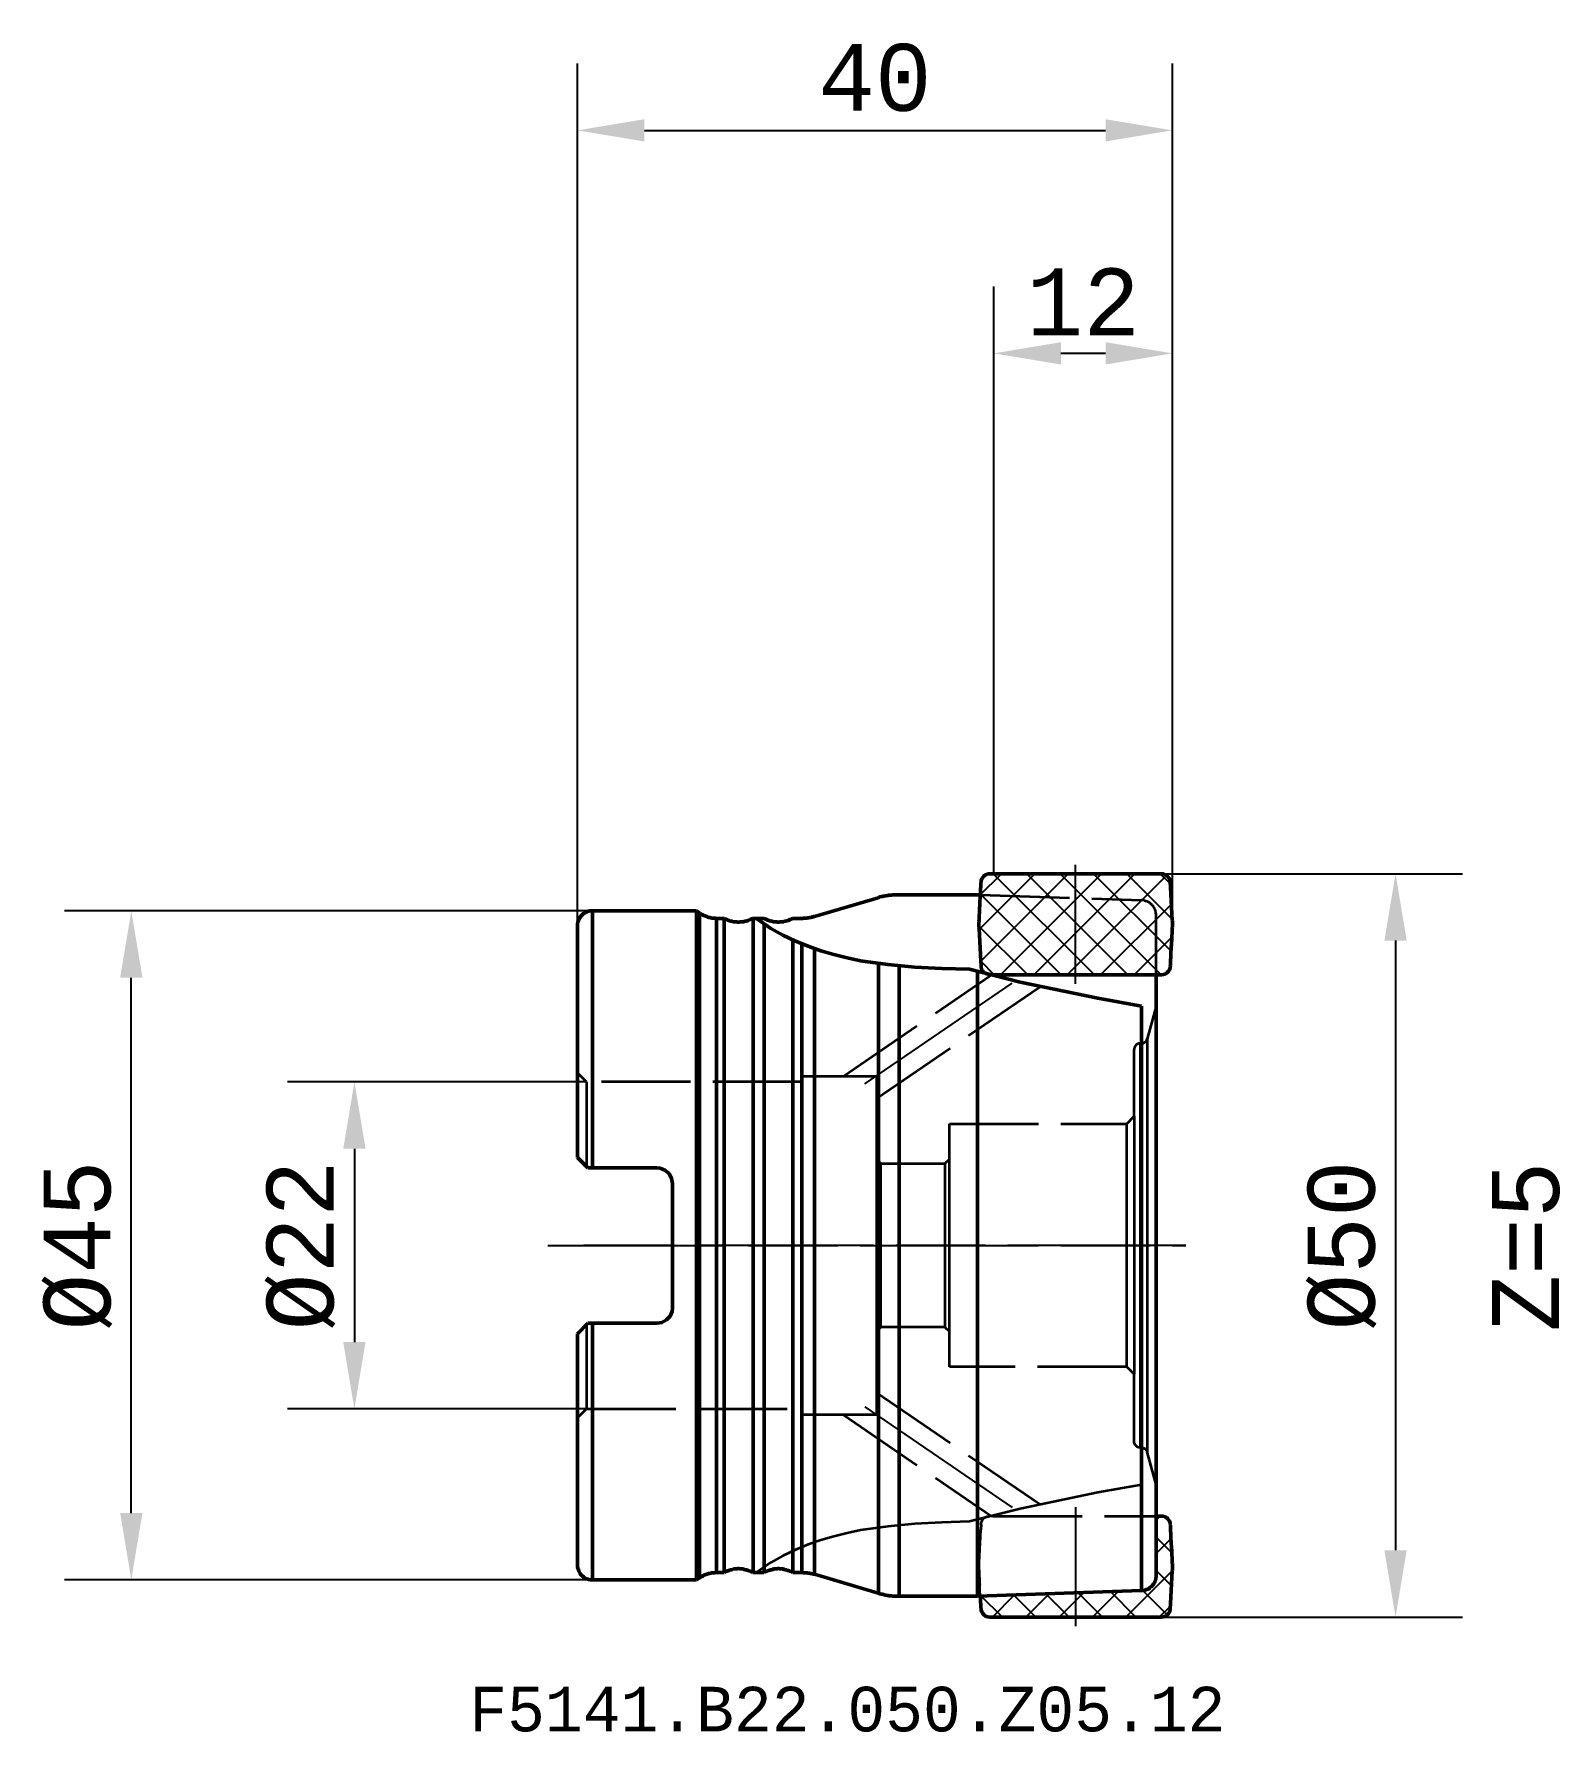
# Model space of a CAD drawing. Header units: millimetres. Extents: x 120 to 223, y 141 to 255.
import ezdxf

# ---------------------------------------------------------------- set-up
doc = ezdxf.new("R2010")
doc.units = ezdxf.units.MM
doc.header["$LTSCALE"] = 2
doc.linetypes.add('DASH', pattern=[3.75, 3, -0.75])
doc.linetypes.add('LONGDASH_DASH', pattern=[10.5, 6, -0.75, 3, -0.75])
for name, color, linetype, lineweight in [('1', 4, 'Continuous', 50), ('2', 7, 'Continuous', 25), ('4', 2, 'LONGDASH_DASH', 25), ('7', 5, 'Continuous', 25), ('SK2', 7, 'Continuous', 25), ('SK3', 1, 'DASH', 35), ('SK4', 2, 'LONGDASH_DASH', 25), ('SK6', 5, 'Continuous', 35)]:
    doc.layers.add(name, color=color, linetype=linetype, lineweight=lineweight)
doc.styles.add('MONOSPACE821BT', font='monos.ttf')
doc.dimstyles.new('BMG_MONOSPACE', dxfattribs={"dimtxt": 3.5, "dimasz": 4.5, "dimexe": 1.5, "dimexo": 0, "dimgap": 1.2, "dimtad": 1, "dimdec": 3, "dimdsep": 46, "dimtxsty": 'MONOSPACE821BT', "dimcen": 2.5, "dimazin": 2, "dimtfac": 1, "dimtdec": 3, "dimtmove": 0, "dimatfit": 0, "dimfxl": 0, "dimtolj": 1, "dimarcsym": 0})

# ---------------------------------------------------------------- blocks, each defined once
blk = doc.blocks.new('*D1')
at = {"layer": 'SK2', "color": 0, "lineweight": -2}
for p, q in [((157.59, 184.96), (137.49, 184.96)), ((141.99, 180.46), (141.99, 167.46)), ((157.59, 162.96), (137.49, 162.96))]:
    blk.add_line(p, q, dxfattribs=at)
at = {"layer": 'SK2', "color": 0}
for points in [[(141.24, 180.46), (142.74, 180.46), (141.99, 184.96)], [(141.24, 167.46), (142.74, 167.46), (141.99, 162.96)]]:
    blk.add_solid(points, dxfattribs=at)
at = {"layer": 'SK2', "color": 0, "insert": (138.4, 173.97), "char_height": 4.5, "attachment_point": 5, "rotation": 90, "style": 'MONOSPACE821BT'}
blk.add_mtext('\\A1;%%c22', dxfattribs=at)
blk = doc.blocks.new('*D2')
at = {"layer": 'SK2', "color": 0, "lineweight": -2}
for p, q in [((157.99, 196.46), (122.49, 196.46)), ((126.99, 155.96), (126.99, 191.96)), ((157.99, 151.46), (122.49, 151.46))]:
    blk.add_line(p, q, dxfattribs=at)
at = {"layer": 'SK2', "color": 0}
for points in [[(126.24, 191.96), (127.74, 191.96), (126.99, 196.46)], [(126.24, 155.96), (127.74, 155.96), (126.99, 151.46)]]:
    blk.add_solid(points, dxfattribs=at)
at = {"layer": 'SK2', "color": 0, "insert": (123.4, 173.96), "char_height": 4.5, "attachment_point": 5, "rotation": 90, "style": 'MONOSPACE821BT'}
blk.add_mtext('\\A1;%%C45', dxfattribs=at)
blk = doc.blocks.new('*D3')
at = {"layer": '2', "color": 0, "lineweight": -2}
for p, q in [((156.99, 195.46), (156.99, 253.46)), ((196.99, 195.56), (196.99, 253.46)), ((161.49, 248.96), (192.49, 248.96))]:
    blk.add_line(p, q, dxfattribs=at)
at = {"layer": '2', "color": 0}
for points in [[(161.49, 249.71), (161.49, 248.21), (156.99, 248.96)], [(192.49, 249.71), (192.49, 248.21), (196.99, 248.96)]]:
    blk.add_solid(points, dxfattribs=at)
at = {"layer": '2', "color": 0, "insert": (176.99, 252.49), "char_height": 4.5, "attachment_point": 5, "style": 'MONOSPACE821BT'}
blk.add_mtext('\\A1;40', dxfattribs=at)
blk = doc.blocks.new('*D4')
at = {"layer": '2', "color": 0, "lineweight": -2}
for p, q in [((184.99, 199.06), (184.99, 238.46)), ((196.99, 195.56), (196.99, 238.46)), ((192.49, 233.96), (189.49, 233.96))]:
    blk.add_line(p, q, dxfattribs=at)
at = {"layer": '2', "color": 0}
for points in [[(189.49, 234.71), (189.49, 233.21), (184.99, 233.96)], [(192.49, 234.71), (192.49, 233.21), (196.99, 233.96)]]:
    blk.add_solid(points, dxfattribs=at)
at = {"layer": '2', "color": 0, "insert": (190.99, 237.42), "char_height": 4.5, "attachment_point": 5, "style": 'MONOSPACE821BT'}
blk.add_mtext('\\A1;12', dxfattribs=at)
blk = doc.blocks.new('*D5')
at = {"layer": '2', "color": 0, "lineweight": -2}
for p, q in [((196.25, 198.96), (216.49, 198.96)), ((211.99, 194.46), (211.99, 153.46)), ((196.25, 148.96), (216.49, 148.96))]:
    blk.add_line(p, q, dxfattribs=at)
at = {"layer": '2', "color": 0}
for points in [[(211.24, 194.46), (212.74, 194.46), (211.99, 198.96)], [(211.24, 153.46), (212.74, 153.46), (211.99, 148.96)]]:
    blk.add_solid(points, dxfattribs=at)
at = {"layer": '2', "color": 0, "insert": (208.4, 173.96), "char_height": 4.5, "attachment_point": 5, "rotation": 90, "style": 'MONOSPACE821BT'}
blk.add_mtext('\\A1;%%C50', dxfattribs=at)

msp = doc.modelspace()

# ---------------------------------------------------------------- hatches: boundary and pattern name
at = {"layer": '7'}
h = msp.add_hatch(dxfattribs=at)
h.set_pattern_fill('ANSI37', color=256, scale=0.5, style=0)
h.paths.add_polyline_path([(184.7043, 198.9605), (184.5843, 198.9455), (184.4893, 198.9155), (184.4243, 198.8855), (184.3593, 198.8405), (184.2993, 198.7905), (184.2343, 198.7155), (184.1743, 198.6155), (184.1293, 198.4955), (184.1193, 198.3905), (184.1143, 198.3655), (184.1143, 198.3405), (184.1093, 198.2155), (184.0993, 198.0805), (184.0943, 197.9505), (184.0843, 197.8155), (184.0793, 197.6905), (184.0743, 197.5705), (184.0727, 197.5419), (190.4818, 197.3239), (190.4818, 198.9605)])
h.paths.add_polyline_path([(190.4818, 198.9605), (190.4818, 197.3239), (194.9193, 197.173), (194.9443, 197.173), (194.9943, 197.173), (195.0443, 197.173), (195.0943, 197.148), (195.1443, 197.148), (195.1943, 197.123), (195.2443, 197.098), (195.2943, 197.098), (195.3443, 197.073), (195.3943, 197.048), (195.4443, 197.023), (195.4693, 196.973), (195.5193, 196.948), (195.5693, 196.923), (195.5943, 196.873), (195.6443, 196.848), (195.6693, 196.798), (195.6943, 196.773), (195.7443, 196.723), (195.7693, 196.673), (195.7943, 196.623), (195.8193, 196.573), (195.8193, 196.523), (195.8443, 196.473), (195.8693, 196.423), (195.8693, 196.373), (195.8693, 196.323), (195.8943, 196.273), (195.8943, 196.223), (195.8943, 196.173), (195.8943, 192.1605), (196.2593, 192.1605), (196.3793, 192.1755), (196.4743, 192.2055), (196.5393, 192.2405), (196.6043, 192.2805), (196.6643, 192.3305), (196.7293, 192.4055), (196.7893, 192.5055), (196.8343, 192.6255), (196.8443, 192.7305), (196.8493, 192.7805), (196.8543, 192.9055), (196.8643, 193.0405), (196.8693, 193.1755), (196.8743, 193.3055), (196.8843, 193.4305), (196.8893, 193.5505), (196.9143, 194.0055), (196.9243, 194.2355), (196.9293, 194.3255), (196.9393, 194.4605), (196.9443, 194.6055), (196.9743, 195.1405), (196.9793, 195.2205), (196.9793, 195.3005), (196.9843, 195.3755), (196.9893, 195.4405), (196.9943, 195.5605), (196.9893, 195.6655), (196.9843, 195.7805), (196.9793, 195.8455), (196.8643, 198.0405), (196.8443, 198.3905), (196.8443, 198.4055), (196.8393, 198.4455), (196.8043, 198.5855), (196.7343, 198.7105), (196.6443, 198.8105), (196.5343, 198.8855), (196.3893, 198.9455), (196.2493, 198.9605), (196.1493, 198.9605), (196.0943, 198.9605), (196.0393, 198.9605)])
h.paths.add_polyline_path([(190.4818, 197.3239), (190.4818, 192.1605), (195.8943, 192.1605), (195.8943, 196.173), (195.8943, 196.223), (195.8943, 196.273), (195.8693, 196.323), (195.8693, 196.373), (195.8693, 196.423), (195.8443, 196.473), (195.8193, 196.523), (195.8193, 196.573), (195.7943, 196.623), (195.7693, 196.673), (195.7443, 196.723), (195.6943, 196.773), (195.6693, 196.798), (195.6443, 196.848), (195.5943, 196.873), (195.5693, 196.923), (195.5193, 196.948), (195.4693, 196.973), (195.4443, 197.023), (195.3943, 197.048), (195.3443, 197.073), (195.2943, 197.098), (195.2443, 197.098), (195.1943, 197.123), (195.1443, 197.148), (195.0943, 197.148), (195.0443, 197.173), (194.9943, 197.173), (194.9443, 197.173), (194.9193, 197.173)], flags=17)
h.paths.add_polyline_path([(184.0727, 197.5419), (184.0493, 197.1155), (184.0393, 196.8855), (184.0343, 196.7955), (184.0243, 196.6655), (184.0193, 196.5205), (183.9893, 195.9805), (183.9843, 195.9005), (183.9843, 195.8205), (183.9793, 195.7455), (183.9743, 195.6805), (183.9693, 195.5605), (183.9743, 195.4555), (183.9793, 195.3405), (183.9843, 195.2805), (184.0993, 193.0805), (184.1193, 192.7305), (184.1193, 192.7155), (184.1243, 192.6755), (184.1593, 192.5405), (184.2293, 192.4155), (184.3193, 192.3105), (184.3728, 192.274), (184.8193, 192.1605), (184.8693, 192.1605), (187.1693, 192.1605), (190.4818, 192.1605), (190.4818, 197.3239)])
h = msp.add_hatch(dxfattribs=at)
h.set_pattern_fill('ANSI37', color=256, scale=0.5, style=0)
h.paths.add_polyline_path([(184.0727, 150.379), (184.0743, 150.3505), (184.0793, 150.2305), (184.0843, 150.1055), (184.0943, 149.9705), (184.0993, 149.8405), (184.1093, 149.7055), (184.1143, 149.5805), (184.1143, 149.5555), (184.1193, 149.5305), (184.1293, 149.4255), (184.1743, 149.3055), (184.2343, 149.2055), (184.2993, 149.1305), (184.3593, 149.0805), (184.4243, 149.0355), (184.4893, 149.0055), (184.5843, 148.9755), (184.7043, 148.9605), (184.7143, 148.9605), (190.4818, 148.9605), (190.4818, 150.597)])
h.paths.add_polyline_path([(190.4818, 150.597), (190.4818, 148.9605), (196.0393, 148.9605), (196.0943, 148.9605), (196.1493, 148.9605), (196.2493, 148.9605), (196.3893, 148.9755), (196.5343, 149.0355), (196.6443, 149.1105), (196.7343, 149.2105), (196.8043, 149.3355), (196.8393, 149.4755), (196.8443, 149.5155), (196.8443, 149.5305), (196.8643, 149.8805), (196.9793, 152.0755), (196.9843, 152.1405), (196.9893, 152.2555), (196.9943, 152.3605), (196.9893, 152.4805), (196.9843, 152.5455), (196.9793, 152.6205), (196.9793, 152.7005), (196.9743, 152.7805), (196.9443, 153.3155), (196.9393, 153.4605), (196.9293, 153.5955), (196.9243, 153.6855), (196.9143, 153.9155), (196.8893, 154.3705), (196.8843, 154.4905), (196.8743, 154.6155), (196.8693, 154.7455), (196.8643, 154.8805), (196.8543, 155.0155), (196.8493, 155.1405), (196.8443, 155.1905), (196.8343, 155.2955), (196.7893, 155.4155), (196.7293, 155.5155), (196.6643, 155.5905), (196.6043, 155.6405), (196.5393, 155.6805), (196.4743, 155.7155), (196.3793, 155.7455), (196.2593, 155.7605), (196.2493, 155.7605), (195.8943, 155.7605), (195.8943, 151.748), (195.8943, 151.698), (195.8943, 151.648), (195.8693, 151.598), (195.8693, 151.548), (195.8693, 151.498), (195.8443, 151.448), (195.8193, 151.398), (195.8193, 151.348), (195.7943, 151.298), (195.7693, 151.248), (195.7443, 151.198), (195.6943, 151.148), (195.6693, 151.123), (195.6443, 151.073), (195.5943, 151.048), (195.5693, 150.998), (195.5193, 150.973), (195.4693, 150.948), (195.4443, 150.898), (195.3943, 150.873), (195.3443, 150.848), (195.2943, 150.823), (195.2443, 150.823), (195.1943, 150.798), (195.1443, 150.773), (195.0943, 150.773), (195.0443, 150.748), (194.9943, 150.748), (194.9443, 150.748), (194.9193, 150.748)])

# ---------------------------------------------------------------- linework, layer by layer
at = {"layer": '1'}
for p, q in [((157.9943, 179.1855), (157.9943, 196.4605)), ((156.9943, 195.4605), (156.9943, 185.548)), ((195.8943, 151.748), (195.8943, 192.1605)), ((194.9193, 150.748), (194.9193, 190.0594)), ((156.9943, 185.548), (156.9943, 179.873)), ((157.6943, 179.173), (156.9943, 179.873)), ((157.6943, 168.723), (156.9943, 168.023)), ((156.9943, 168.023), (156.9943, 162.373)), ((157.9943, 151.4605), (157.9943, 168.723)), ((156.9943, 162.373), (156.9943, 152.323))]:
    msp.add_line(p, q, dxfattribs=at)
for points in [[(184.7043, 198.9605), (184.5843, 198.9455), (184.4893, 198.9155), (184.4243, 198.8855), (184.3593, 198.8405), (184.2993, 198.7905), (184.2343, 198.7155), (184.1743, 198.6155), (184.1293, 198.4955), (184.1193, 198.3905)], [(184.7143, 198.9605), (184.7043, 198.9605)], [(196.0393, 198.9605), (184.7143, 198.9605)], [(196.0393, 198.9605), (196.0943, 198.9605), (196.1493, 198.9605), (196.2493, 198.9605)], [(196.8443, 198.3905), (196.8443, 198.4055), (196.8393, 198.4455), (196.8043, 198.5855), (196.7343, 198.7105), (196.6443, 198.8105), (196.5343, 198.8855), (196.3893, 198.9455), (196.2493, 198.9605)], [(184.1143, 198.3405), (184.1093, 198.2155), (184.0993, 198.0805), (184.0943, 197.9505), (184.0843, 197.8155), (184.0793, 197.6905), (184.0743, 197.5705), (184.0493, 197.1155), (184.0393, 196.8855), (184.0343, 196.7955)], [(184.1193, 198.3905), (184.1143, 198.3655), (184.1143, 198.3355)], [(196.8443, 198.3905), (196.8643, 198.0405)], [(196.9793, 195.8455), (196.8643, 198.0405)], [(157.9943, 196.4605), (157.9443, 196.4605), (157.8943, 196.4605), (157.8443, 196.4605), (157.7943, 196.4605), (157.7443, 196.4355), (157.6943, 196.4355), (157.6443, 196.4105), (157.5943, 196.3855), (157.5443, 196.3605), (157.4943, 196.3355), (157.4443, 196.3105), (157.3943, 196.2855), (157.3693, 196.2605), (157.3193, 196.2105), (157.2943, 196.1855), (157.2443, 196.1355), (157.2193, 196.1105), (157.1943, 196.0605), (157.1443, 196.0105), (157.1193, 195.9605), (157.0943, 195.9355), (157.0693, 195.8855), (157.0693, 195.8355), (157.0443, 195.7855), (157.0193, 195.7355), (157.0193, 195.6855), (156.9943, 195.6355), (156.9943, 195.5855), (156.9943, 195.5355), (156.9943, 195.4605)], [(164.9943, 196.4605), (157.9943, 196.4605)], [(164.9943, 196.4605), (165.1943, 196.323)], [(164.9943, 151.4605), (164.9943, 176.148), (164.9943, 178.348), (164.9943, 180.473), (164.9943, 182.573), (164.9943, 184.548), (164.9943, 186.448), (164.9943, 188.223), (164.9943, 189.873), (164.9943, 191.348), (164.9943, 192.673), (164.9943, 193.798), (164.9943, 194.748), (164.9943, 195.473), (164.9943, 196.023), (164.9943, 196.348), (164.9943, 196.4605)], [(177.1943, 197.348), (172.9193, 196.073)], [(178.6193, 197.548), (178.5193, 197.548), (178.4443, 197.548), (178.3693, 197.548), (178.2693, 197.548), (178.1943, 197.548), (178.0943, 197.523), (178.0193, 197.523), (177.9193, 197.523), (177.8443, 197.498), (177.7443, 197.473), (177.6693, 197.473), (177.5693, 197.448), (177.4943, 197.423), (177.4193, 197.423), (177.3193, 197.398), (177.1943, 197.348)], [(183.8943, 197.548), (178.6193, 197.548)], [(183.8943, 197.548), (184.073, 197.5419)], [(183.9893, 195.9805), (184.0193, 196.5205)], [(184.0193, 196.5205), (184.0243, 196.6655), (184.0343, 196.7955)], [(165.1943, 196.323), (165.2443, 196.273), (165.3193, 196.248), (165.3693, 196.223), (165.4193, 196.173), (165.4943, 196.148), (165.5443, 196.123), (165.6193, 196.098), (165.6943, 196.073), (165.7443, 196.048), (165.8193, 196.023), (165.8943, 196.023), (165.9443, 195.998), (166.0193, 195.973), (166.0943, 195.973), (166.1693, 195.973), (166.2443, 195.973), (166.2943, 195.948), (166.3443, 195.948)], [(165.1943, 151.598), (165.1943, 176.148), (165.1943, 178.323), (165.1943, 180.448), (165.1943, 182.498), (165.1943, 184.498), (165.1943, 186.373), (165.1943, 188.148), (165.1943, 189.773), (165.1943, 191.248), (165.1943, 192.548), (165.1943, 193.673), (165.1943, 194.623), (165.1943, 195.348), (165.1943, 195.873), (165.1943, 196.198), (165.1943, 196.323)], [(166.8443, 195.948), (166.3443, 195.948)], [(166.3443, 151.973), (166.3443, 176.098), (166.3443, 178.248), (166.3443, 180.348), (166.3443, 182.373), (166.3443, 184.323), (166.3443, 186.173), (166.3443, 187.898), (166.3443, 189.498), (166.3443, 190.948), (166.3443, 192.248), (166.3443, 193.348), (166.3443, 194.273), (166.3443, 194.998), (166.3443, 195.523), (166.3443, 195.848), (166.3443, 195.948)], [(166.8443, 195.948), (166.8943, 195.923), (166.9693, 195.898), (167.0193, 195.873), (167.0943, 195.848), (167.1693, 195.823), (167.2193, 195.798), (167.2943, 195.773), (167.3693, 195.773), (167.4193, 195.748), (167.4943, 195.723), (167.5693, 195.723), (167.6443, 195.723), (167.6943, 195.723), (167.7693, 195.698), (167.8443, 195.698), (167.9193, 195.723), (167.9943, 195.723), (168.0443, 195.723), (168.1193, 195.723), (168.1943, 195.748), (168.2693, 195.773), (168.3193, 195.773), (168.3943, 195.798), (168.4693, 195.823), (168.5193, 195.848), (168.5943, 195.873), (168.6443, 195.898), (168.7193, 195.923), (168.7693, 195.948)], [(166.8443, 151.973), (166.8443, 176.098), (166.8443, 178.248), (166.8443, 180.348), (166.8443, 182.373), (166.8443, 184.323), (166.8443, 186.173), (166.8443, 187.898), (166.8443, 189.498), (166.8443, 190.948), (166.8443, 192.248), (166.8443, 193.348), (166.8443, 194.273), (166.8443, 194.998), (166.8443, 195.523), (166.8443, 195.848), (166.8443, 195.948)], [(169.5193, 195.948), (168.7693, 195.948)], [(168.7943, 151.973), (168.7943, 182.498), (168.7943, 184.523), (168.7943, 186.423), (168.7943, 188.198), (168.7943, 189.823), (168.7943, 191.273), (168.7943, 192.573), (168.7943, 193.673), (168.7943, 194.548), (168.7943, 195.223), (168.7943, 195.948)], [(194.9193, 190.0594), (191.9693, 190.5855), (186.7417, 191.6717), (183.3443, 192.5355), (181.4943, 192.5855), (179.6693, 192.6855), (177.8443, 192.8605), (176.0193, 193.1105), (175.1193, 193.3105), (174.2193, 193.5355), (173.3443, 193.7855), (172.4943, 194.0855), (171.6443, 194.4355), (170.7943, 194.8355), (169.9943, 195.2855), (169.0163, 195.948)], [(169.5193, 195.948), (169.5943, 195.923), (169.6443, 195.898), (169.7193, 195.873), (169.7693, 195.848), (169.8443, 195.823), (169.9193, 195.798), (169.9693, 195.773), (170.0443, 195.773), (170.1193, 195.748), (170.1693, 195.723), (170.2443, 195.723), (170.3193, 195.723), (170.3943, 195.723), (170.4693, 195.698), (170.5193, 195.698), (170.5943, 195.723), (170.6693, 195.723), (170.7443, 195.723), (170.8193, 195.723), (170.8693, 195.748), (170.9443, 195.773), (171.0193, 195.773), (171.0693, 195.798), (171.1443, 195.823), (171.2193, 195.848), (171.2693, 195.873), (171.3443, 195.898), (171.3943, 195.923), (171.4693, 195.948)], [(169.5443, 151.9813), (169.5443, 183.123), (169.5443, 185.148), (169.5443, 187.023), (169.5443, 188.773), (169.5443, 190.373), (169.5443, 191.798), (169.5443, 193.023), (169.5443, 194.048), (169.5443, 194.873), (169.5443, 195.5903)], [(172.0693, 195.948), (171.4693, 195.948)], [(172.0693, 195.948), (172.1193, 195.948), (172.1693, 195.973), (172.2193, 195.973), (172.2693, 195.973), (172.3193, 195.973), (172.3693, 195.973), (172.4193, 195.973), (172.4693, 195.998), (172.5193, 195.998), (172.5693, 195.998), (172.6193, 196.023), (172.6943, 196.023), (172.7443, 196.048), (172.7943, 196.048), (172.8443, 196.073), (172.9193, 196.073)], [(183.9693, 195.5605), (183.9743, 195.6805)], [(183.9793, 195.3405), (183.9743, 195.4555), (183.9693, 195.5605)], [(183.9743, 195.6805), (183.9793, 195.7455), (183.9843, 195.8205), (183.9843, 195.9005), (183.9893, 195.9805)], [(183.9843, 195.2805), (183.9793, 195.3405)], [(196.9893, 195.4405), (196.9843, 195.3755), (196.9793, 195.3005), (196.9793, 195.2205), (196.9743, 195.1405)], [(196.9793, 195.8455), (196.9843, 195.7805)], [(196.9843, 195.7805), (196.9893, 195.6655), (196.9943, 195.5605)], [(196.9943, 195.5605), (196.9893, 195.4405)], [(171.4693, 151.973), (171.4693, 183.498), (171.4693, 185.473), (171.4693, 187.323), (171.4693, 189.023), (171.4693, 190.573), (171.4693, 191.948), (171.4693, 193.148), (171.4693, 194.123), (171.4693, 194.5178)], [(172.0693, 151.973), (172.0693, 183.448), (172.0693, 185.373), (172.0693, 187.173), (172.0693, 188.848), (172.0693, 190.373), (172.0693, 191.748), (172.0693, 192.948), (172.0693, 193.948), (172.0693, 194.2605)], [(183.9843, 195.2805), (184.0993, 193.0805)], [(196.8493, 192.7805), (196.8543, 192.9055), (196.8643, 193.0405), (196.8693, 193.1755), (196.8743, 193.3055), (196.8843, 193.4305), (196.8893, 193.5505), (196.9143, 194.0055), (196.9243, 194.2355), (196.9293, 194.3255)], [(196.9443, 194.6055), (196.9393, 194.4605), (196.9293, 194.3255)], [(196.9743, 195.1405), (196.9443, 194.6055)], [(172.9193, 193.9355), (172.9193, 193.648), (172.9193, 192.473), (172.9193, 191.073), (172.9193, 189.498), (172.9193, 187.748), (172.9193, 185.823), (172.9193, 183.773), (172.9193, 151.848)], [(184.1193, 192.7305), (184.0993, 193.0805)], [(177.2193, 150.563), (177.2193, 157.998), (177.2193, 159.698), (177.2193, 161.523), (177.2193, 163.448), (177.2193, 165.473), (177.2193, 167.573), (177.2193, 192.9461)], [(178.6193, 192.7862), (178.6193, 166.723), (178.6193, 164.398), (178.6193, 162.198), (178.6193, 160.123), (178.6193, 158.198), (178.6193, 150.373)], [(183.8943, 150.373), (183.8943, 166.098), (183.8943, 192.3956)], [(184.1193, 192.7305), (184.1193, 192.7155), (184.1243, 192.6755), (184.1593, 192.5405), (184.2293, 192.4155), (184.3193, 192.3105), (184.3728, 192.274)], [(187.1693, 192.1605), (184.8693, 192.1605), (184.8193, 192.1605)], [(187.1693, 192.1605), (196.2493, 192.1605)], [(196.2493, 192.1605), (196.2593, 192.1605)], [(196.2593, 192.1605), (196.3793, 192.1755), (196.4743, 192.2055), (196.5393, 192.2405), (196.6043, 192.2805), (196.6643, 192.3305), (196.7293, 192.4055), (196.7893, 192.5055), (196.8343, 192.6255), (196.8443, 192.7305)], [(196.8493, 192.7805), (196.8443, 192.7305)], [(157.6943, 179.173), (162.3193, 179.173)], [(163.3693, 178.123), (163.3193, 178.473), (163.1443, 178.798), (162.8693, 179.023), (162.5443, 179.148), (162.3193, 179.173)], [(163.3693, 178.123), (163.3693, 175.348), (163.3693, 172.548), (163.3693, 169.773)], [(162.3193, 168.723), (162.6693, 168.773), (162.9693, 168.948), (163.2193, 169.198), (163.3443, 169.523), (163.3693, 169.773)], [(162.3193, 168.723), (157.6943, 168.723)], [(195.8943, 155.7605), (196.2493, 155.7605)], [(196.2493, 155.7605), (196.2593, 155.7605)], [(196.2593, 155.7605), (196.3793, 155.7455), (196.4743, 155.7155), (196.5393, 155.6805), (196.6043, 155.6405), (196.6643, 155.5905), (196.7293, 155.5155), (196.7893, 155.4155), (196.8343, 155.2955), (196.8443, 155.1905)], [(196.8493, 155.1405), (196.8443, 155.1905)], [(196.8493, 155.1405), (196.8543, 155.0155), (196.8643, 154.8805), (196.8693, 154.7455), (196.8743, 154.6155), (196.8843, 154.4905), (196.8893, 154.3705), (196.9143, 153.9155), (196.9243, 153.6855), (196.9293, 153.5955)], [(196.9443, 153.3155), (196.9393, 153.4605), (196.9293, 153.5955)], [(196.9743, 152.7805), (196.9443, 153.3155)], [(156.9943, 152.4605), (156.9943, 152.4105), (156.9943, 152.3605), (156.9943, 152.3105), (157.0193, 152.2605), (157.0193, 152.2105), (157.0443, 152.1605), (157.0693, 152.1105), (157.0693, 152.0605), (157.0943, 152.0105), (157.1193, 151.9605), (157.1443, 151.9105), (157.1943, 151.8605), (157.2193, 151.8355), (157.2443, 151.7855), (157.2943, 151.7605), (157.3193, 151.7105), (157.3693, 151.6855), (157.3943, 151.6605), (157.4443, 151.6105), (157.4943, 151.5855), (157.5443, 151.5605), (157.5943, 151.5355), (157.6443, 151.5355), (157.6943, 151.5105), (157.7443, 151.4855), (157.7943, 151.4855), (157.8443, 151.4605), (157.8943, 151.4605), (157.9443, 151.4605), (157.9943, 151.4605)], [(165.1943, 151.598), (165.2443, 151.648), (165.3193, 151.673), (165.3693, 151.698), (165.4193, 151.748), (165.4943, 151.773), (165.5443, 151.798), (165.6193, 151.823), (165.6943, 151.848), (165.7443, 151.873), (165.8193, 151.898), (165.8943, 151.898), (165.9443, 151.923), (166.0193, 151.948), (166.0943, 151.948), (166.1693, 151.948), (166.2443, 151.948), (166.2943, 151.973), (166.3443, 151.973)], [(166.8443, 151.973), (166.3443, 151.973)], [(166.8443, 151.973), (166.8943, 151.998), (166.9693, 152.023), (167.0193, 152.048), (167.0943, 152.073), (167.1693, 152.098), (167.2193, 152.123), (167.2943, 152.148), (167.3693, 152.148), (167.4193, 152.173), (167.4943, 152.198), (167.5693, 152.198), (167.6443, 152.198), (167.6943, 152.198), (167.7693, 152.223), (167.8443, 152.223), (167.9193, 152.198), (167.9943, 152.198), (168.0443, 152.198), (168.1193, 152.198), (168.1943, 152.173), (168.2693, 152.148), (168.3193, 152.148), (168.3943, 152.123), (168.4693, 152.098), (168.5193, 152.073), (168.5943, 152.048), (168.6443, 152.023), (168.7193, 151.998), (168.7693, 151.973)], [(169.5193, 151.973), (168.7693, 151.973)], [(169.5193, 151.973), (169.5943, 151.998), (169.6443, 152.023), (169.7193, 152.048), (169.7693, 152.073), (169.8443, 152.098), (169.9193, 152.123), (169.9693, 152.148), (170.0443, 152.148), (170.1193, 152.173), (170.1693, 152.198), (170.2443, 152.198), (170.3193, 152.198), (170.3943, 152.198), (170.4693, 152.223), (170.5193, 152.223), (170.5943, 152.198), (170.6693, 152.198), (170.7443, 152.198), (170.8193, 152.198), (170.8693, 152.173), (170.9443, 152.148), (171.0193, 152.148), (171.0693, 152.123), (171.1443, 152.098), (171.2193, 152.073), (171.2693, 152.048), (171.3443, 152.023), (171.3943, 151.998), (171.4693, 151.973)], [(172.0693, 151.973), (171.4693, 151.973)], [(172.0693, 151.973), (172.1193, 151.973), (172.1693, 151.948), (172.2193, 151.948), (172.2693, 151.948), (172.3193, 151.948), (172.3693, 151.948), (172.4193, 151.948), (172.4693, 151.923), (172.5193, 151.923), (172.5693, 151.923), (172.6193, 151.898), (172.6943, 151.898), (172.7443, 151.873), (172.7943, 151.873), (172.8443, 151.848), (172.9193, 151.848)], [(196.9793, 152.0755), (196.8643, 149.8805)], [(196.9893, 152.4805), (196.9843, 152.5455), (196.9793, 152.6205), (196.9793, 152.7005), (196.9743, 152.7805)], [(196.9793, 152.0755), (196.9843, 152.1405)], [(196.9843, 152.1405), (196.9893, 152.2555), (196.9943, 152.3605)], [(196.9943, 152.3605), (196.9893, 152.4805)], [(157.9943, 151.4605), (164.9943, 151.4605)], [(164.9943, 151.4605), (165.1943, 151.598)], [(177.1943, 150.573), (172.9193, 151.848)], [(195.8943, 151.748), (195.8943, 151.698), (195.8943, 151.648), (195.8693, 151.598), (195.8693, 151.548), (195.8693, 151.498), (195.8443, 151.448), (195.8193, 151.398), (195.8193, 151.348), (195.7943, 151.298), (195.7693, 151.248), (195.7443, 151.198), (195.6943, 151.148), (195.6693, 151.123), (195.6443, 151.073), (195.5943, 151.048), (195.5693, 150.998), (195.5193, 150.973), (195.4693, 150.948), (195.4443, 150.898), (195.3943, 150.873), (195.3443, 150.848), (195.2943, 150.823), (195.2443, 150.823), (195.1943, 150.798), (195.1443, 150.773), (195.0943, 150.773), (195.0443, 150.748), (194.9943, 150.748), (194.9443, 150.748), (194.9193, 150.748)], [(178.6193, 150.373), (178.5193, 150.373), (178.4443, 150.373), (178.3693, 150.373), (178.2693, 150.373), (178.1943, 150.373), (178.0943, 150.398), (178.0193, 150.398), (177.9193, 150.398), (177.8443, 150.423), (177.7443, 150.448), (177.6693, 150.448), (177.5693, 150.473), (177.4943, 150.498), (177.4193, 150.498), (177.3193, 150.523), (177.1943, 150.573)], [(183.8943, 150.373), (178.6193, 150.373)], [(183.8943, 150.373), (194.9193, 150.748)], [(184.1143, 149.5805), (184.1093, 149.7055), (184.0993, 149.8405), (184.0943, 149.9705), (184.0843, 150.1055), (184.0793, 150.2305), (184.0743, 150.3505), (184.0727, 150.379)], [(196.8443, 149.5305), (196.8643, 149.8805)], [(184.1193, 149.5305), (184.1143, 149.5555), (184.1143, 149.5855)], [(184.7043, 148.9605), (184.5843, 148.9755), (184.4893, 149.0055), (184.4243, 149.0355), (184.3593, 149.0805), (184.2993, 149.1305), (184.2343, 149.2055), (184.1743, 149.3055), (184.1293, 149.4255), (184.1193, 149.5305)], [(184.7143, 148.9605), (184.7043, 148.9605)], [(196.0393, 148.9605), (184.7143, 148.9605)], [(196.0393, 148.9605), (196.0943, 148.9605), (196.1493, 148.9605), (196.2493, 148.9605)], [(196.8443, 149.5305), (196.8443, 149.5155), (196.8393, 149.4755), (196.8043, 149.3355), (196.7343, 149.2105), (196.6443, 149.1105), (196.5343, 149.0355), (196.3893, 148.9755), (196.2493, 148.9605)]]:
    msp.add_lwpolyline(points, dxfattribs=at)
at = {"layer": '4'}
for p, q in [((190.4818, 191.5605), (190.4818, 199.5605)), ((176.3025, 184.8183), (187.1667, 192.2521)), ((197.8943, 173.9605), (156.9943, 173.9605)), ((176.3025, 163.1026), (187.1667, 155.6688)), ((190.4818, 156.3605), (190.4818, 148.3605))]:
    msp.add_line(p, q, dxfattribs=at)
at = {"layer": 'SK3'}
for p, q in [((195.8943, 192.1605), (195.8943, 196.173)), ((174.8631, 185.348), (184.8193, 192.1605)), ((177.0943, 183.8455), (188.115, 191.3864)), ((157.5943, 184.9605), (157.5943, 179.273)), ((157.5943, 168.623), (157.5943, 162.9605)), ((177.0943, 164.0755), (188.115, 156.5346)), ((174.8631, 162.573), (184.8193, 155.7605))]:
    msp.add_line(p, q, dxfattribs=at)
for points in [[(184.073, 197.5419), (194.9193, 197.173)], [(195.8943, 196.173), (195.8943, 196.223), (195.8943, 196.273), (195.8693, 196.323), (195.8693, 196.373), (195.8693, 196.423), (195.8443, 196.473), (195.8193, 196.523), (195.8193, 196.573), (195.7943, 196.623), (195.7693, 196.673), (195.7443, 196.723), (195.6943, 196.773), (195.6693, 196.798), (195.6443, 196.848), (195.5943, 196.873), (195.5693, 196.923), (195.5193, 196.948), (195.4693, 196.973), (195.4443, 197.023), (195.3943, 197.048), (195.3443, 197.073), (195.2943, 197.098), (195.2443, 197.098), (195.1943, 197.123), (195.1443, 197.148), (195.0943, 197.148), (195.0443, 197.173), (194.9943, 197.173), (194.9443, 197.173), (194.9193, 197.173)], [(184.3728, 192.274), (184.4293, 192.2355), (184.5743, 192.1805), (184.7143, 192.1605)], [(184.8193, 192.1605), (184.8143, 192.1605), (184.7143, 192.1605)], [(195.8943, 190.048), (195.2943, 187.848)], [(194.8193, 187.548), (194.7693, 187.548), (194.7193, 187.548), (194.6693, 187.523), (194.6193, 187.498), (194.5693, 187.473), (194.5193, 187.423), (194.4943, 187.373), (194.4693, 187.323), (194.4443, 187.273), (194.4193, 187.223), (194.4193, 187.173), (194.4193, 187.148)], [(194.8193, 187.548), (194.9193, 187.548)], [(194.8193, 187.548), (194.8193, 187.448), (194.8193, 187.123), (194.8193, 186.598), (194.8193, 185.873), (194.8193, 184.973), (194.8193, 183.898), (194.8193, 182.648), (194.8193, 181.248), (194.8193, 179.773), (194.8193, 178.173), (194.8193, 176.523), (194.8193, 174.823), (194.8193, 173.123), (194.8193, 171.423), (194.8193, 169.773), (194.8193, 168.173), (194.8193, 166.673), (194.8193, 165.298), (194.8193, 164.048), (194.8193, 162.973), (194.8193, 162.048), (194.8193, 161.323), (194.8193, 160.798), (194.8193, 160.473), (194.8193, 160.373)], [(194.9193, 187.548), (194.9693, 187.573), (195.0193, 187.573), (195.0693, 187.598), (195.1193, 187.623), (195.1693, 187.648), (195.2193, 187.698), (195.2443, 187.748), (195.2693, 187.773), (195.2943, 187.848)], [(195.2943, 187.848), (195.2943, 187.748), (195.2943, 187.423), (195.2943, 186.873), (195.2943, 186.148), (195.2943, 185.198), (195.2943, 184.098), (195.2943, 182.823), (195.2943, 181.423), (195.2943, 179.898), (195.2943, 178.273), (195.2943, 176.573), (195.2943, 174.848), (195.2943, 173.098), (195.2943, 171.373), (195.2943, 169.673), (195.2943, 168.048), (195.2943, 166.523), (195.2943, 165.123), (195.2943, 163.848), (195.2943, 162.723), (195.2943, 161.798), (195.2943, 161.048), (195.2943, 160.523), (195.2943, 160.198), (195.2943, 160.073)], [(194.4193, 182.648), (194.4193, 187.148)], [(157.5943, 184.9605), (156.9943, 185.5605)], [(172.0943, 184.948), (172.0943, 185.348)], [(172.0943, 185.348), (177.0943, 185.348)], [(177.0943, 185.348), (177.0943, 179.773)], [(172.0943, 184.9605), (157.5943, 184.9605)], [(172.0943, 180.448), (172.0943, 181.748), (172.0943, 182.873), (172.0943, 183.773), (172.0943, 184.423), (172.0943, 184.823), (172.0943, 184.948)], [(181.9943, 179.773), (181.9943, 182.148)], [(181.9943, 182.148), (193.9193, 182.148)], [(193.9193, 182.148), (194.4193, 182.648)], [(193.9193, 178.773), (193.9193, 179.923), (193.9193, 180.873), (193.9193, 181.573), (193.9193, 181.998), (193.9193, 182.148)], [(194.4193, 182.648), (194.4193, 182.548), (194.4193, 182.223), (194.4193, 181.698), (194.4193, 180.998), (194.4193, 180.098), (194.4193, 179.073), (194.4193, 177.923), (194.4193, 176.648), (194.4193, 175.323), (194.4193, 173.973), (194.4193, 172.623), (194.4193, 171.298), (194.4193, 170.023), (194.4193, 168.873), (194.4193, 167.848), (194.4193, 166.948), (194.4193, 166.248), (194.4193, 165.723), (194.4193, 165.398), (194.4193, 165.298)], [(172.0943, 162.973), (172.0943, 163.073), (172.0943, 163.373), (172.0943, 163.898), (172.0943, 164.598), (172.0943, 165.473), (172.0943, 166.498), (172.0943, 167.673), (172.0943, 168.973), (172.0943, 170.373), (172.0943, 171.823), (172.0943, 173.323), (172.0943, 174.848), (172.0943, 176.323), (172.0943, 177.773), (172.0943, 179.148), (172.0943, 180.448)], [(177.0943, 179.773), (177.3943, 179.473)], [(177.0943, 179.773), (177.0943, 179.673), (177.0943, 179.373), (177.0943, 178.873), (177.0943, 178.198), (177.0943, 177.373)], [(177.3943, 179.473), (181.6943, 179.473)], [(177.3943, 177.198), (177.3943, 178.148), (177.3943, 178.873), (177.3943, 179.323), (177.3943, 179.473)], [(181.6943, 179.473), (181.9943, 179.773)], [(181.6943, 179.473), (181.6943, 179.323), (181.6943, 178.873), (181.6943, 178.148), (181.6943, 177.198)], [(181.9943, 177.373), (181.9943, 178.198), (181.9943, 178.873), (181.9943, 179.373), (181.9943, 179.673), (181.9943, 179.773)], [(193.9193, 165.798), (193.9193, 165.923), (193.9193, 166.273), (193.9193, 166.823), (193.9193, 167.598), (193.9193, 168.548), (193.9193, 169.648), (193.9193, 170.898), (193.9193, 172.198), (193.9193, 173.573), (193.9193, 174.948), (193.9193, 176.298), (193.9193, 177.598), (193.9193, 178.773)], [(177.0943, 177.373), (177.0943, 176.373), (177.0943, 175.298), (177.0943, 174.148), (177.0943, 172.973), (177.0943, 171.873), (177.0943, 170.848), (177.0943, 169.923), (177.0943, 169.173), (177.0943, 168.623), (177.0943, 168.298), (177.0943, 168.173)], [(177.3943, 168.473), (177.3943, 168.573), (177.3943, 168.898), (177.3943, 169.423), (177.3943, 170.148), (177.3943, 170.998), (177.3943, 171.973), (177.3943, 173.023), (177.3943, 174.123), (177.3943, 175.223), (177.3943, 176.248), (177.3943, 177.198)], [(181.6943, 177.198), (181.6943, 176.248), (181.6943, 175.223), (181.6943, 174.123), (181.6943, 173.023), (181.6943, 171.973), (181.6943, 170.998), (181.6943, 170.148), (181.6943, 169.423), (181.6943, 168.898), (181.6943, 168.573), (181.6943, 168.473)], [(181.9943, 168.173), (181.9943, 168.298), (181.9943, 168.623), (181.9943, 169.173), (181.9943, 169.923), (181.9943, 170.848), (181.9943, 171.873), (181.9943, 172.973), (181.9943, 174.148), (181.9943, 175.298), (181.9943, 176.373), (181.9943, 177.373)], [(177.3943, 168.473), (177.0943, 168.173)], [(177.0943, 168.173), (177.0943, 162.573)], [(181.6943, 168.473), (177.3943, 168.473)], [(181.9943, 168.173), (181.6943, 168.473)], [(181.9943, 165.798), (181.9943, 168.173)], [(193.9193, 165.798), (181.9943, 165.798)], [(194.4193, 165.298), (193.9193, 165.798)], [(194.4193, 160.773), (194.4193, 165.298)], [(156.9943, 162.3605), (157.5943, 162.9605)], [(157.5943, 162.9605), (172.0943, 162.9605)], [(172.0943, 162.573), (172.0943, 162.973)], [(177.0943, 162.573), (172.0943, 162.573)], [(194.8193, 160.373), (194.7693, 160.373), (194.7193, 160.373), (194.6693, 160.398), (194.6193, 160.423), (194.5693, 160.448), (194.5193, 160.498), (194.4943, 160.548), (194.4693, 160.598), (194.4443, 160.648), (194.4193, 160.698), (194.4193, 160.748), (194.4193, 160.773)], [(194.8193, 160.373), (194.9193, 160.373)], [(194.9193, 160.373), (194.9693, 160.348), (195.0193, 160.348), (195.0693, 160.323), (195.1193, 160.298), (195.1693, 160.273), (195.2193, 160.223), (195.2443, 160.173), (195.2693, 160.148), (195.2943, 160.073)], [(195.8943, 157.873), (195.2943, 160.073)], [(194.9193, 157.8616), (191.9693, 157.3355), (186.7417, 156.2492), (183.3443, 155.3855), (181.4943, 155.3355), (179.6693, 155.2355), (177.8443, 155.0605), (176.0193, 154.8105), (175.1193, 154.6105), (174.2193, 154.3855), (173.3443, 154.1355), (172.4943, 153.8355), (171.6443, 153.4855), (170.7943, 153.0855), (169.9943, 152.6355), (169.0163, 151.973)], [(184.1193, 155.1905), (184.1193, 155.2055), (184.1243, 155.2455), (184.1593, 155.3805), (184.2293, 155.5055), (184.3193, 155.6105), (184.4293, 155.6855), (184.5743, 155.7405), (184.7143, 155.7605)], [(184.9243, 155.7605), (184.8693, 155.7605), (184.8143, 155.7605), (184.7143, 155.7605)], [(184.9243, 155.7605), (195.8943, 155.7605)], [(183.9843, 152.6405), (184.0993, 154.8405)], [(184.1193, 155.1905), (184.0993, 154.8405)], [(183.9793, 152.5805), (183.9743, 152.4655), (183.9693, 152.3605)], [(183.9693, 152.3605), (183.9743, 152.2405)], [(183.9743, 152.2405), (183.9793, 152.1755), (183.9843, 152.1005), (183.9843, 152.0205), (183.9893, 151.9405)], [(183.9843, 152.6405), (183.9793, 152.5805)], [(183.9893, 151.9405), (184.0193, 151.4005)], [(184.0193, 151.4005), (184.0243, 151.2555), (184.0343, 151.1255)], [(184.0727, 150.379), (184.0493, 150.8055), (184.0393, 151.0355), (184.0343, 151.1255)]]:
    msp.add_lwpolyline(points, dxfattribs=at)
at = {"layer": 'SK4'}
for p, q in [((190.4818, 191.5605), (190.4818, 199.5605)), ((176.3025, 184.8183), (187.1667, 192.2521)), ((154.9943, 173.9605), (197.8943, 173.9605)), ((176.3025, 163.1026), (187.1667, 155.6688))]:
    msp.add_line(p, q, dxfattribs=at)

# ---------------------------------------------------------------- texts
at = {"layer": 'SK6', "style": 'MONOSPACE821BT'}
msp.add_text('Z=5', height=4.5, rotation=90, dxfattribs=at).set_placement((222.9821, 168.1667))
msp.add_text('F5141.B22.050.Z05.12', height=3, dxfattribs=at).set_placement((149.7156, 141.2763))

# ---------------------------------------------------------------- dimensions: what is measured, and where the dimension line sits
at = {"layer": '2'}
for base, p1, p2, picture, middle in [((196.9943, 248.9605), (156.9943, 195.4605), (196.9943, 195.5605), '*D3', (176.9943, 252.4895)), ((184.9943, 233.9605), (196.9943, 195.5605), (184.9943, 199.0605), '*D4', (190.9943, 237.4247))]:
    dim = msp.add_linear_dim(base=base, p1=p1, p2=p2, dimstyle='BMG_MONOSPACE', override={"dimtxt": 4.5, "dimexe": 4.5}, dxfattribs=at)
    dim.commit()
    dim.dimension.update_dxf_attribs({"geometry": picture, "text_midpoint": middle})
dim = msp.add_linear_dim(base=(211.9943, 148.9605), p1=(196.2493, 198.9605), p2=(196.2493, 148.9605), angle=90, text='%%C<>', dimstyle='BMG_MONOSPACE', override={"dimtxt": 4.5, "dimexe": 4.5}, dxfattribs=at)
dim.commit()
dim.dimension.update_dxf_attribs({"geometry": '*D5', "text_midpoint": (208.3989, 173.9605)})
at = {"layer": 'SK2'}
for base, p1, p2, text, picture, middle in [((126.9943, 196.4605), (157.9943, 151.4605), (157.9943, 196.4605), '%%C<>', '*D2', (126.9943, 173.9605)), ((141.9943, 162.9605), (157.5943, 184.9605), (157.5943, 162.9605), '%%c<>', '*D1', (141.9943, 173.9667))]:
    dim = msp.add_linear_dim(base=base, p1=p1, p2=p2, angle=90, text=text, dimstyle='BMG_MONOSPACE', override={"dimtxt": 4.5, "dimexe": 4.5}, dxfattribs=at)
    dim.commit()
    dim.dimension.update_dxf_attribs({"geometry": picture, "text_midpoint": middle, "dimtype": 160})

doc.saveas('drawing.dxf')
